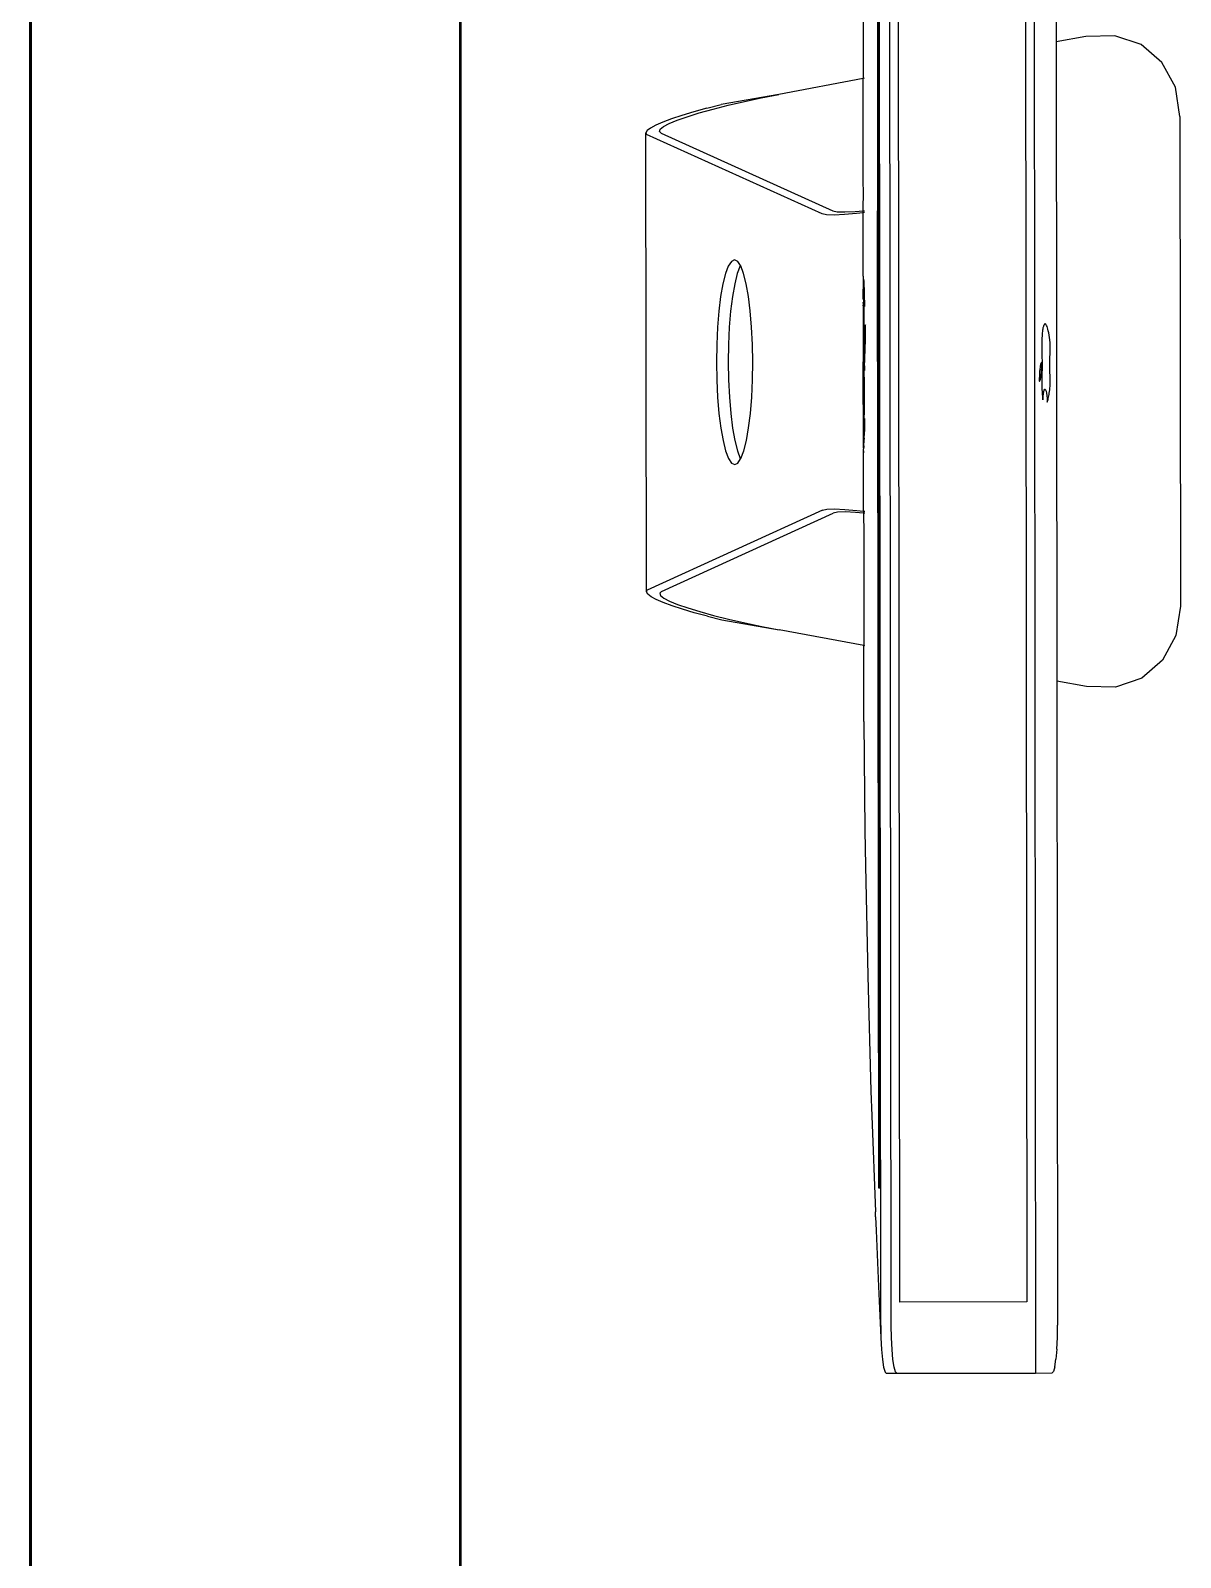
# Model space of a CAD drawing. Header units: millimetres. Extents: x 44692 to 659456, y -26273 to 96111.
# Drawn here: x 148411.5 to 148679.2, y -15592.4 to -15237 of the extents above; entities that cross this region are included whole.
import ezdxf

# ---------------------------------------------------------------- set-up
doc = ezdxf.new("R2010")
doc.units = ezdxf.units.MM
doc.header["$LTSCALE"] = 100
doc.layers.add('Muebles', color=112, linetype='Continuous')
doc.layers.add('Paredes', color=7, linetype='Continuous', lineweight=50)

msp = doc.modelspace()

# ---------------------------------------------------------------- linework, layer by layer
at = {"layer": 'Muebles'}
for p, q in [((148644.964, -15078.58), (148645.436, -15549.564)), ((148609.419, -15538.422), (148608.969, -15089.867)), ((148611.882, -15538.417), (148611.432, -15089.862)), ((148650.157, -15089.784), (148650.307, -15239.667)), ((148613.872, -15532.958), (148613.434, -15096.235)), ((148643.021, -15096.175), (148643.46, -15532.899)), ((148608.533, -15120.282), (148608.654, -15247.532)), ((148608.872, -15247.491), (148608.747, -15120.282)), ((148605.355, -15230.471), (148605.351, -15248.156)), ((148657.147, -15238.376), (148650.307, -15239.667)), ((148663.925, -15238.212), (148657.147, -15238.376)), ((148670.042, -15240.296), (148663.925, -15238.212)), ((148650.307, -15239.667), (148650.456, -15388.456)), ((148674.899, -15244.424), (148670.042, -15240.296)), ((148678.021, -15250.191), (148674.899, -15244.424)), ((148605.351, -15248.156), (148585.666, -15251.873)), ((148605.594, -15248.11), (148605.351, -15248.156)), ((148605.368, -15272.55), (148605.351, -15248.156)), ((148608.872, -15247.491), (148608.654, -15247.532)), ((148608.654, -15247.532), (148608.684, -15278.617)), ((148608.903, -15278.591), (148608.872, -15247.491)), ((148679.101, -15257.034), (148678.021, -15250.191)), ((148585.666, -15251.873), (148572.27, -15254.262)), ((148573.895, -15254.403), (148577.67, -15253.521)), ((148577.67, -15253.521), (148581.62, -15252.671)), ((148581.62, -15252.671), (148585.666, -15251.873)), ((148563.151, -15256.773), (148560.733, -15257.575)), ((148562.017, -15257.904), (148564.374, -15257.07)), ((148565.907, -15255.945), (148563.151, -15256.773)), ((148564.374, -15257.07), (148567.179, -15256.196)), ((148568.962, -15255.104), (148565.907, -15255.945)), ((148567.179, -15256.196), (148570.374, -15255.301)), ((148568.962, -15255.104), (148572.27, -15254.262)), ((148570.374, -15255.301), (148573.895, -15254.403)), ((148679.101, -15257.034), (148679.215, -15370.974)), ((148555.076, -15260.3), (148554.769, -15260.811)), ((148554.769, -15260.811), (148554.924, -15261.236)), ((148554.877, -15367.696), (148554.769, -15260.811)), ((148555.841, -15259.712), (148555.076, -15260.3)), ((148557.051, -15259.055), (148555.841, -15259.712)), ((148558.69, -15258.339), (148557.051, -15259.055)), ((148557.884, -15260.524), (148558.069, -15260.005)), ((148558.279, -15260.933), (148557.884, -15260.524)), ((148558.069, -15260.005), (148558.832, -15259.387)), ((148560.733, -15257.575), (148558.69, -15258.339)), ((148558.832, -15259.387), (148560.157, -15258.681)), ((148560.157, -15258.681), (148562.017, -15257.904)), ((148595.796, -15279.718), (148554.924, -15261.236)), ((148558.279, -15260.933), (148598.27, -15279.016)), ((148605.366, -15278.988), (148605.375, -15274.235)), ((148605.375, -15274.235), (148605.368, -15272.55)), ((148608.684, -15278.617), (148608.903, -15278.591)), ((148608.684, -15278.617), (148608.684, -15278.984)), ((148608.903, -15278.953), (148608.903, -15278.591)), ((148596.792, -15279.906), (148595.796, -15279.718)), ((148598.578, -15279.952), (148596.792, -15279.906)), ((148598.27, -15279.016), (148599.265, -15279.204)), ((148600.979, -15279.852), (148598.578, -15279.952)), ((148599.265, -15279.204), (148601.051, -15279.25)), ((148603.761, -15279.616), (148600.979, -15279.852)), ((148601.051, -15279.25), (148603.453, -15279.15)), ((148603.453, -15279.15), (148605.366, -15278.988)), ((148605.366, -15279.422), (148603.761, -15279.616)), ((148605.361, -15294.193), (148605.366, -15279.422)), ((148605.366, -15278.988), (148605.632, -15278.965)), ((148605.366, -15279.422), (148605.366, -15278.988)), ((148605.633, -15279.389), (148605.366, -15279.422)), ((148608.684, -15278.984), (148608.903, -15278.953)), ((148608.755, -15349.307), (148608.684, -15278.984)), ((148608.974, -15349.336), (148608.903, -15278.953)), ((148573.937, -15291.822), (148573.271, -15293.579)), ((148574.647, -15290.746), (148573.937, -15291.822)), ((148575.38, -15290.382), (148574.647, -15290.746)), ((148576.114, -15290.743), (148575.38, -15290.382)), ((148576.684, -15291.817), (148576.018, -15293.574)), ((148576.755, -15291.709), (148576.114, -15290.743)), ((148576.755, -15291.709), (148576.684, -15291.817)), ((148576.827, -15291.817), (148576.755, -15291.709)), ((148577.496, -15293.571), (148576.827, -15291.817)), ((148572.67, -15295.963), (148572.152, -15298.901)), ((148573.271, -15293.579), (148572.67, -15295.963)), ((148575.417, -15295.957), (148574.899, -15298.896)), ((148576.018, -15293.574), (148575.417, -15295.957)), ((148578.102, -15295.952), (148577.496, -15293.571)), ((148578.626, -15298.888), (148578.102, -15295.952)), ((148605.361, -15294.193), (148605.396, -15296.343)), ((148605.37, -15297.943), (148605.396, -15296.343)), ((148605.396, -15296.343), (148605.439, -15294.925)), ((148605.412, -15294.841), (148605.413, -15294.537)), ((148605.439, -15294.925), (148605.412, -15294.841)), ((148605.439, -15294.925), (148605.463, -15295.374)), ((148605.463, -15295.374), (148605.462, -15295.721)), ((148605.462, -15295.721), (148605.482, -15295.76)), ((148605.488, -15295.883), (148605.477, -15296.33)), ((148605.477, -15296.33), (148605.511, -15296.45)), ((148605.482, -15295.76), (148605.488, -15295.883)), ((148605.49, -15296.991), (148605.511, -15296.45)), ((148605.511, -15296.45), (148605.533, -15297.075)), ((148572.152, -15298.901), (148571.733, -15302.305)), ((148574.899, -15298.896), (148574.48, -15302.299)), ((148579.052, -15302.29), (148578.626, -15298.888)), ((148605.36, -15298.308), (148605.37, -15297.943)), ((148605.363, -15299.28), (148605.36, -15298.308)), ((148605.412, -15298.838), (148605.363, -15299.28)), ((148605.384, -15299.72), (148605.363, -15299.28)), ((148605.384, -15299.98), (148605.366, -15300.308)), ((148605.384, -15299.72), (148605.384, -15299.98)), ((148605.44, -15297.401), (148605.412, -15298.838)), ((148605.49, -15296.991), (148605.44, -15297.401)), ((148605.502, -15297.699), (148605.49, -15296.991)), ((148605.513, -15298.45), (148605.502, -15297.699)), ((148605.522, -15299.241), (148605.513, -15298.45)), ((148605.529, -15300.066), (148605.522, -15299.241)), ((148605.533, -15297.075), (148605.554, -15297.756)), ((148605.554, -15297.756), (148605.575, -15298.49)), ((148605.575, -15298.49), (148605.595, -15299.276)), ((148605.595, -15299.276), (148605.615, -15300.112)), ((148571.733, -15302.305), (148571.426, -15306.07)), ((148574.48, -15302.299), (148574.173, -15306.064)), ((148579.367, -15306.054), (148579.052, -15302.29)), ((148605.373, -15301.303), (148605.361, -15314.152)), ((148605.38, -15300.789), (148605.366, -15300.308)), ((148605.37, -15300.991), (148605.38, -15300.789)), ((148605.377, -15301.235), (148605.37, -15300.991)), ((148605.377, -15301.235), (148605.373, -15301.303)), ((148605.536, -15300.921), (148605.529, -15300.066)), ((148605.541, -15301.801), (148605.536, -15300.921)), ((148605.544, -15302.7), (148605.541, -15301.801)), ((148605.547, -15303.614), (148605.544, -15302.7)), ((148605.615, -15300.112), (148605.63, -15300.85)), ((148605.63, -15300.85), (148605.637, -15300.996)), ((148605.637, -15300.996), (148605.645, -15301.243)), ((148571.426, -15306.07), (148571.239, -15310.082)), ((148574.173, -15306.064), (148573.986, -15310.077)), ((148579.561, -15310.066), (148579.367, -15306.054)), ((148605.54, -15308.117), (148605.547, -15305.465)), ((148605.548, -15304.538), (148605.547, -15303.614)), ((148605.547, -15305.465), (148605.548, -15304.538)), ((148605.685, -15306.584), (148605.641, -15307.214)), ((148605.736, -15306.057), (148605.685, -15306.584)), ((148605.789, -15305.7), (148605.736, -15306.057)), ((148605.843, -15305.518), (148605.789, -15305.7)), ((148605.897, -15305.515), (148605.843, -15305.518)), ((148605.871, -15308.23), (148605.887, -15306.892)), ((148605.887, -15306.892), (148605.897, -15305.515)), ((148647.077, -15307.067), (148647.043, -15307.401)), ((148647.115, -15306.761), (148647.077, -15307.067)), ((148647.157, -15306.486), (148647.115, -15306.761)), ((148647.201, -15306.245), (148647.157, -15306.486)), ((148647.248, -15306.04), (148647.201, -15306.245)), ((148647.297, -15305.872), (148647.248, -15306.04)), ((148647.333, -15305.769), (148647.297, -15305.872)), ((148647.369, -15305.676), (148647.333, -15305.769)), ((148647.406, -15305.593), (148647.369, -15305.676)), ((148647.444, -15305.52), (148647.406, -15305.593)), ((148647.481, -15305.457), (148647.444, -15305.52)), ((148647.519, -15305.404), (148647.481, -15305.457)), ((148647.557, -15305.36), (148647.519, -15305.404)), ((148647.595, -15305.327), (148647.557, -15305.36)), ((148647.634, -15305.304), (148647.595, -15305.327)), ((148647.672, -15305.292), (148647.634, -15305.304)), ((148647.71, -15305.289), (148647.672, -15305.292)), ((148647.749, -15305.297), (148647.71, -15305.289)), ((148647.852, -15305.361), (148647.749, -15305.297)), ((148647.954, -15305.483), (148647.852, -15305.361)), ((148648.056, -15305.663), (148647.954, -15305.483)), ((148648.155, -15305.9), (148648.056, -15305.663)), ((148648.253, -15306.193), (148648.155, -15305.9)), ((148648.348, -15306.541), (148648.253, -15306.193)), ((148648.44, -15306.942), (148648.348, -15306.541)), ((148648.529, -15307.393), (148648.44, -15306.942)), ((148571.239, -15310.082), (148571.179, -15314.22)), ((148573.986, -15310.077), (148573.926, -15314.215)), ((148579.63, -15314.204), (148579.561, -15310.066)), ((148605.513, -15312.588), (148605.53, -15310.2)), ((148605.53, -15310.2), (148605.54, -15308.117)), ((148605.578, -15310.173), (148605.563, -15311.368)), ((148605.596, -15309.081), (148605.578, -15310.173)), ((148605.616, -15308.108), (148605.596, -15309.081)), ((148605.639, -15307.271), (148605.616, -15308.108)), ((148605.641, -15307.214), (148605.639, -15307.271)), ((148605.819, -15310.701), (148605.848, -15309.507)), ((148605.848, -15309.507), (148605.871, -15308.23)), ((148646.922, -15310.145), (148646.921, -15310.459)), ((148646.921, -15310.459), (148646.921, -15310.773)), ((148646.926, -15309.832), (148646.922, -15310.145)), ((148646.933, -15309.394), (148646.926, -15309.832)), ((148646.946, -15308.964), (148646.933, -15309.394)), ((148646.964, -15308.546), (148646.946, -15308.964)), ((148646.986, -15308.144), (148646.964, -15308.546)), ((148647.012, -15307.761), (148646.986, -15308.144)), ((148647.043, -15307.401), (148647.012, -15307.761)), ((148648.614, -15307.894), (148648.529, -15307.393)), ((148648.695, -15308.442), (148648.614, -15307.894)), ((148648.771, -15309.033), (148648.695, -15308.442)), ((148648.842, -15309.667), (148648.771, -15309.033)), ((148648.859, -15309.89), (148648.842, -15309.667)), ((148648.873, -15310.126), (148648.859, -15309.89)), ((148648.884, -15310.373), (148648.873, -15310.126)), ((148648.892, -15310.628), (148648.884, -15310.373)), ((148648.897, -15310.888), (148648.892, -15310.628)), ((148571.179, -15314.22), (148571.247, -15318.358)), ((148573.926, -15314.215), (148573.994, -15318.353)), ((148579.57, -15318.342), (148579.63, -15314.204)), ((148605.401, -15334.111), (148605.361, -15314.152)), ((148605.507, -15314.152), (148605.542, -15313.982)), ((148605.508, -15314.383), (148605.507, -15314.152)), ((148605.508, -15313.93), (148605.511, -15313.031)), ((148605.542, -15313.982), (148605.508, -15313.93)), ((148605.541, -15314.152), (148605.508, -15314.383)), ((148605.511, -15313.031), (148605.55, -15312.644)), ((148605.55, -15312.644), (148605.513, -15312.588)), ((148605.542, -15313.982), (148605.541, -15314.152)), ((148605.563, -15311.368), (148605.55, -15312.644)), ((148605.63, -15313.286), (148605.627, -15314.159)), ((148605.627, -15314.159), (148605.654, -15314.291)), ((148605.637, -15312.422), (148605.63, -15313.286)), ((148605.637, -15312.344), (148605.637, -15312.422)), ((148605.654, -15314.291), (148605.663, -15314.151)), ((148605.663, -15314.151), (148605.701, -15313.603)), ((148605.701, -15313.603), (148605.745, -15312.766)), ((148605.745, -15312.766), (148605.785, -15311.794)), ((148605.785, -15311.794), (148605.819, -15310.701)), ((148646.921, -15310.773), (148646.922, -15311.087)), ((148646.922, -15311.087), (148646.924, -15311.401)), ((148646.924, -15311.401), (148646.929, -15311.713)), ((148646.929, -15311.713), (148646.934, -15312.025)), ((148646.934, -15312.025), (148646.941, -15312.334)), ((148646.941, -15312.334), (148646.95, -15312.641)), ((148646.95, -15312.641), (148646.959, -15312.945)), ((148646.959, -15312.945), (148646.971, -15313.245)), ((148646.971, -15313.245), (148646.991, -15313.732)), ((148646.991, -15313.732), (148646.997, -15313.925)), ((148646.997, -15313.925), (148647.002, -15314.121)), ((148647.002, -15314.121), (148647.006, -15314.319)), ((148648.768, -15314.428), (148648.774, -15314.046)), ((148648.774, -15314.046), (148648.785, -15313.672)), ((148648.785, -15313.672), (148648.801, -15313.31)), ((148648.801, -15313.31), (148648.821, -15312.963)), ((148648.821, -15312.963), (148648.861, -15312.411)), ((148648.861, -15312.411), (148648.875, -15312.175)), ((148648.875, -15312.175), (148648.885, -15311.928)), ((148648.885, -15311.928), (148648.893, -15311.673)), ((148648.893, -15311.673), (148648.897, -15311.413)), ((148648.899, -15311.15), (148648.897, -15310.888)), ((148648.897, -15311.413), (148648.899, -15311.15)), ((148605.508, -15314.383), (148605.512, -15315.286)), ((148605.541, -15315.359), (148605.512, -15315.286)), ((148605.514, -15315.734), (148605.541, -15315.359)), ((148605.517, -15316.178), (148605.514, -15315.734)), ((148605.517, -15316.178), (148605.543, -15319.084)), ((148605.541, -15315.359), (148605.568, -15315.356)), ((148605.568, -15315.356), (148605.595, -15315.174)), ((148605.595, -15315.174), (148605.632, -15315.031)), ((148605.62, -15314.817), (148605.639, -15314.45)), ((148605.632, -15315.031), (148605.62, -15314.817)), ((148605.632, -15315.031), (148605.64, -15315.895)), ((148605.639, -15314.45), (148605.654, -15314.291)), ((148605.64, -15315.895), (148605.643, -15316.118)), ((148646.358, -15317.438), (148646.338, -15318.029)), ((148646.387, -15316.874), (148646.358, -15317.438)), ((148646.424, -15316.346), (148646.387, -15316.874)), ((148646.47, -15315.863), (148646.424, -15316.346)), ((148646.522, -15315.433), (148646.47, -15315.863)), ((148646.58, -15315.063), (148646.522, -15315.433)), ((148646.644, -15314.759), (148646.58, -15315.063)), ((148646.712, -15314.526), (148646.644, -15314.759)), ((148646.676, -15317.861), (148646.735, -15317.491)), ((148646.783, -15314.369), (148646.712, -15314.526)), ((148646.735, -15317.491), (148646.787, -15317.061)), ((148646.856, -15314.288), (148646.783, -15314.369)), ((148646.787, -15317.061), (148646.832, -15316.578)), ((148646.832, -15316.578), (148646.869, -15316.05)), ((148646.929, -15314.287), (148646.856, -15314.288)), ((148646.869, -15316.05), (148646.898, -15315.486)), ((148646.898, -15315.486), (148646.918, -15314.895)), ((148646.918, -15314.895), (148646.929, -15314.287)), ((148646.934, -15317.72), (148646.93, -15317.954)), ((148646.937, -15317.487), (148646.934, -15317.72)), ((148646.942, -15317.255), (148646.937, -15317.487)), ((148646.947, -15317.024), (148646.942, -15317.255)), ((148646.953, -15316.794), (148646.947, -15317.024)), ((148646.96, -15316.566), (148646.953, -15316.794)), ((148646.968, -15316.34), (148646.96, -15316.566)), ((148646.976, -15316.116), (148646.968, -15316.34)), ((148646.986, -15315.894), (148646.976, -15316.116)), ((148646.993, -15315.704), (148646.986, -15315.894)), ((148646.999, -15315.511), (148646.993, -15315.704)), ((148647.004, -15315.315), (148646.999, -15315.511)), ((148647.007, -15315.117), (148647.004, -15315.315)), ((148647.006, -15314.319), (148647.008, -15314.518)), ((148647.009, -15314.918), (148647.007, -15315.117)), ((148647.008, -15314.518), (148647.009, -15314.718)), ((148647.009, -15314.718), (148647.009, -15314.918)), ((148648.766, -15314.813), (148648.768, -15314.428)), ((148648.769, -15315.199), (148648.766, -15314.813)), ((148648.776, -15315.581), (148648.769, -15315.199)), ((148648.788, -15315.955), (148648.776, -15315.581)), ((148648.804, -15316.317), (148648.788, -15315.955)), ((148648.825, -15316.664), (148648.804, -15316.317)), ((148648.865, -15317.202), (148648.825, -15316.664)), ((148648.878, -15317.425), (148648.865, -15317.202)), ((148648.889, -15317.658), (148648.878, -15317.425)), ((148648.896, -15317.898), (148648.889, -15317.658)), ((148571.247, -15318.358), (148571.442, -15322.37)), ((148573.994, -15318.353), (148574.189, -15322.365)), ((148579.383, -15322.354), (148579.57, -15318.342)), ((148605.543, -15319.084), (148605.552, -15320.479)), ((148605.552, -15320.479), (148605.563, -15322.6)), ((148646.338, -15318.029), (148646.327, -15318.637)), ((148646.327, -15318.637), (148646.401, -15318.636)), ((148646.401, -15318.636), (148646.474, -15318.555)), ((148646.474, -15318.555), (148646.545, -15318.398)), ((148646.545, -15318.398), (148646.612, -15318.165)), ((148646.612, -15318.165), (148646.676, -15317.861)), ((148646.927, -15318.423), (148646.926, -15318.659)), ((148646.926, -15318.659), (148646.927, -15319.068)), ((148646.928, -15318.188), (148646.927, -15318.423)), ((148646.927, -15319.068), (148646.932, -15319.476)), ((148646.93, -15317.954), (148646.928, -15318.188)), ((148646.932, -15319.476), (148646.941, -15319.88)), ((148646.941, -15319.88), (148646.953, -15320.277)), ((148646.953, -15320.277), (148646.969, -15320.666)), ((148646.969, -15320.666), (148646.988, -15321.044)), ((148646.988, -15321.044), (148647.011, -15321.408)), ((148647.305, -15321.586), (148647.393, -15321.081)), ((148647.393, -15321.081), (148647.491, -15320.724)), ((148647.491, -15320.724), (148647.596, -15320.526)), ((148647.596, -15320.526), (148647.703, -15320.496)), ((148647.703, -15320.496), (148647.809, -15320.634)), ((148647.809, -15320.634), (148647.91, -15320.935)), ((148647.91, -15320.935), (148648.003, -15321.389)), ((148648.668, -15321.39), (148648.717, -15321.02)), ((148648.717, -15321.02), (148648.765, -15320.63)), ((148648.765, -15320.63), (148648.81, -15320.219)), ((148648.81, -15320.219), (148648.852, -15319.79)), ((148648.852, -15319.79), (148648.867, -15319.579)), ((148648.867, -15319.579), (148648.88, -15319.356)), ((148648.88, -15319.356), (148648.89, -15319.123)), ((148648.89, -15319.123), (148648.897, -15318.883)), ((148648.901, -15318.143), (148648.896, -15317.898)), ((148648.897, -15318.883), (148648.902, -15318.638)), ((148648.903, -15318.391), (148648.901, -15318.143)), ((148648.902, -15318.638), (148648.903, -15318.391)), ((148571.442, -15322.37), (148571.757, -15326.134)), ((148574.189, -15322.365), (148574.504, -15326.129)), ((148579.075, -15326.119), (148579.383, -15322.354)), ((148605.563, -15322.6), (148605.568, -15324.733)), ((148605.568, -15324.733), (148605.569, -15326.433)), ((148647.011, -15321.408), (148647.037, -15321.758)), ((148647.037, -15321.758), (148647.066, -15322.09)), ((148647.066, -15322.09), (148647.098, -15322.403)), ((148647.098, -15322.403), (148647.133, -15322.694)), ((148647.133, -15322.694), (148647.17, -15322.964)), ((148647.17, -15322.964), (148647.229, -15322.221)), ((148647.229, -15322.221), (148647.305, -15321.586)), ((148648.003, -15321.389), (148648.085, -15321.98)), ((148648.085, -15321.98), (148648.152, -15322.687)), ((148648.152, -15322.687), (148648.202, -15323.485)), ((148648.202, -15323.485), (148648.265, -15323.313)), ((148648.265, -15323.313), (148648.327, -15323.115)), ((148648.327, -15323.115), (148648.388, -15322.89)), ((148648.388, -15322.89), (148648.448, -15322.639)), ((148648.448, -15322.639), (148648.506, -15322.362)), ((148648.506, -15322.362), (148648.562, -15322.062)), ((148648.562, -15322.062), (148648.616, -15321.737)), ((148648.616, -15321.737), (148648.668, -15321.39)), ((148571.757, -15326.134), (148572.183, -15329.536)), ((148574.504, -15326.129), (148574.93, -15329.53)), ((148578.656, -15329.523), (148579.075, -15326.119)), ((148605.557, -15329.261), (148605.563, -15328.351)), ((148605.563, -15328.351), (148605.567, -15327.405)), ((148605.567, -15327.405), (148605.569, -15326.433)), ((148605.657, -15327.689), (148605.64, -15328.58)), ((148605.672, -15327.323), (148605.657, -15327.689)), ((148572.183, -15329.536), (148572.707, -15332.472)), ((148574.93, -15329.53), (148575.454, -15332.466)), ((148578.139, -15332.461), (148578.656, -15329.523)), ((148605.55, -15331.976), (148605.514, -15332.391)), ((148605.527, -15331.699), (148605.539, -15330.942)), ((148605.581, -15330.953), (148605.527, -15331.699)), ((148605.527, -15331.699), (148605.55, -15331.976)), ((148605.539, -15330.942), (148605.549, -15330.127)), ((148605.557, -15329.261), (148605.549, -15330.127)), ((148605.612, -15329.819), (148605.581, -15330.953)), ((148605.64, -15328.58), (148605.612, -15329.819)), ((148572.707, -15332.472), (148573.312, -15334.853)), ((148573.312, -15334.853), (148573.982, -15336.607)), ((148575.454, -15332.466), (148576.059, -15334.848)), ((148576.059, -15334.848), (148576.729, -15336.602)), ((148576.872, -15336.602), (148577.538, -15334.845)), ((148577.538, -15334.845), (148578.139, -15332.461)), ((148605.401, -15334.111), (148605.443, -15334.334)), ((148605.404, -15334.871), (148605.403, -15334.9)), ((148605.403, -15334.9), (148605.403, -15335.016)), ((148605.423, -15335.032), (148605.403, -15334.9)), ((148605.403, -15335.016), (148605.422, -15335.198)), ((148605.404, -15334.871), (148605.424, -15334.844)), ((148605.422, -15335.198), (148605.406, -15335.279)), ((148605.421, -15335.341), (148605.406, -15335.279)), ((148605.409, -15335.556), (148605.42, -15335.461)), ((148605.418, -15335.633), (148605.409, -15335.556)), ((148605.42, -15335.461), (148605.421, -15335.341)), ((148605.422, -15335.198), (148605.423, -15335.032)), ((148605.424, -15334.844), (148605.425, -15334.788)), ((148605.425, -15334.788), (148605.435, -15334.634)), ((148605.435, -15334.634), (148605.448, -15334.402)), ((148605.466, -15334.022), (148605.443, -15334.334)), ((148605.443, -15334.334), (148605.448, -15334.402)), ((148605.477, -15333.729), (148605.466, -15334.022)), ((148605.48, -15333.67), (148605.477, -15333.729)), ((148605.48, -15333.67), (148605.483, -15333.558)), ((148605.483, -15333.558), (148605.499, -15333.012)), ((148605.516, -15332.883), (148605.499, -15333.012)), ((148605.514, -15332.391), (148605.516, -15332.883)), ((148573.982, -15336.607), (148574.694, -15337.681)), ((148574.694, -15337.681), (148575.428, -15338.041)), ((148575.428, -15338.041), (148576.161, -15337.678)), ((148576.161, -15337.678), (148576.8, -15336.71)), ((148576.729, -15336.602), (148576.8, -15336.71)), ((148576.8, -15336.71), (148576.872, -15336.602)), ((148605.416, -15335.713), (148605.417, -15335.685)), ((148605.435, -15348.882), (148605.416, -15335.713)), ((148605.417, -15335.685), (148605.418, -15335.633)), ((148595.865, -15348.624), (148555.031, -15367.27)), ((148558.386, -15367.559), (148598.34, -15349.316)), ((148595.865, -15348.624), (148596.861, -15348.432)), ((148596.861, -15348.432), (148598.647, -15348.379)), ((148599.335, -15349.124), (148598.34, -15349.316)), ((148598.647, -15348.379), (148601.048, -15348.469)), ((148601.121, -15349.071), (148599.335, -15349.124)), ((148601.048, -15348.469), (148603.831, -15348.694)), ((148603.523, -15349.161), (148601.121, -15349.071)), ((148605.436, -15349.316), (148603.523, -15349.161)), ((148603.831, -15348.694), (148605.435, -15348.882)), ((148605.435, -15348.882), (148605.702, -15348.913)), ((148605.435, -15348.882), (148605.436, -15349.316)), ((148605.703, -15349.338), (148605.436, -15349.316)), ((148605.436, -15349.316), (148605.455, -15354.069)), ((148608.755, -15349.307), (148608.974, -15349.336)), ((148608.755, -15349.307), (148608.755, -15349.673)), ((148608.974, -15349.699), (148608.755, -15349.673)), ((148608.755, -15349.673), (148608.788, -15380.758)), ((148608.974, -15349.699), (148608.974, -15349.336)), ((148609.006, -15380.799), (148608.974, -15349.699)), ((148605.455, -15354.069), (148605.452, -15355.753)), ((148605.452, -15355.753), (148605.482, -15380.148)), ((148554.877, -15367.696), (148555.031, -15367.27)), ((148555.184, -15368.205), (148554.877, -15367.696)), ((148555.95, -15368.79), (148555.184, -15368.205)), ((148557.162, -15369.442), (148555.95, -15368.79)), ((148558.802, -15370.151), (148557.162, -15369.442)), ((148558.386, -15367.559), (148557.991, -15367.97)), ((148557.991, -15367.97), (148558.178, -15368.488)), ((148558.178, -15368.488), (148558.942, -15369.104)), ((148560.847, -15370.908), (148558.802, -15370.151)), ((148558.942, -15369.104), (148560.269, -15369.804)), ((148560.269, -15369.804), (148562.13, -15370.574)), ((148563.266, -15371.7), (148560.847, -15370.908)), ((148562.13, -15370.574), (148564.488, -15371.398)), ((148679.215, -15370.974), (148678.149, -15377.821)), ((148566.024, -15372.517), (148563.266, -15371.7)), ((148564.488, -15371.398), (148567.295, -15372.261)), ((148569.08, -15373.345), (148566.024, -15372.517)), ((148567.295, -15372.261), (148570.492, -15373.143)), ((148569.08, -15373.345), (148572.39, -15374.174)), ((148570.492, -15373.143), (148574.015, -15374.027)), ((148572.39, -15374.174), (148585.791, -15376.51)), ((148574.015, -15374.027), (148577.792, -15374.894)), ((148577.792, -15374.894), (148581.744, -15375.728)), ((148581.744, -15375.728), (148585.791, -15376.51)), ((148605.482, -15380.148), (148585.791, -15376.51)), ((148678.149, -15377.821), (148675.039, -15383.601)), ((148605.727, -15380.193), (148605.482, -15380.148)), ((148605.522, -15397.833), (148605.482, -15380.148)), ((148609.006, -15380.799), (148608.788, -15380.758)), ((148608.788, -15380.758), (148608.92, -15506.355)), ((148609.135, -15506.354), (148609.006, -15380.799)), ((148675.039, -15383.601), (148670.19, -15387.748)), ((148657.299, -15389.72), (148650.456, -15388.456)), ((148650.456, -15388.456), (148650.607, -15538.339)), ((148670.19, -15387.748), (148664.077, -15389.857)), ((148664.077, -15389.857), (148657.299, -15389.72)), ((148605.522, -15397.833), (148605.755, -15423.176)), ((148605.755, -15423.176), (148605.882, -15431.444)), ((148605.882, -15431.444), (148606.387, -15457.049)), ((148606.387, -15457.049), (148607.153, -15483.902)), ((148607.153, -15483.902), (148607.339, -15489.64)), ((148607.339, -15489.64), (148608.18, -15511.996)), ((148609.135, -15506.354), (148608.92, -15506.355)), ((148608.92, -15506.355), (148609.135, -15506.462)), ((148609.135, -15506.462), (148609.135, -15506.354)), ((148608.232, -15513.173), (148608.18, -15511.996)), ((148608.232, -15513.173), (148608.347, -15516.296)), ((148608.347, -15516.296), (148608.943, -15529.371)), ((148608.943, -15529.371), (148609.467, -15541.324)), ((148643.46, -15532.899), (148613.872, -15532.958)), ((148609.419, -15538.422), (148609.467, -15541.324)), ((148609.467, -15541.324), (148609.604, -15544.028)), ((148611.93, -15541.319), (148611.882, -15538.417)), ((148612.067, -15544.024), (148611.93, -15541.319)), ((148650.433, -15543.947), (148650.564, -15541.242)), ((148650.564, -15541.242), (148650.607, -15538.339)), ((148609.604, -15544.028), (148609.818, -15546.351)), ((148612.281, -15546.346), (148612.067, -15544.024)), ((148650.433, -15543.947), (148650.223, -15546.269)), ((148609.818, -15546.351), (148610.097, -15548.132)), ((148610.097, -15548.132), (148610.42, -15549.252)), ((148612.56, -15548.127), (148612.281, -15546.346)), ((148612.884, -15549.247), (148612.56, -15548.127)), ((148649.948, -15548.052), (148649.627, -15549.173)), ((148649.948, -15548.052), (148650.223, -15546.269)), ((148610.42, -15549.252), (148610.767, -15549.633)), ((148613.23, -15549.628), (148610.767, -15549.633)), ((148613.23, -15549.628), (148612.884, -15549.247)), ((148645.436, -15549.564), (148613.23, -15549.628)), ((148649.281, -15549.556), (148645.436, -15549.564)), ((148649.627, -15549.173), (148649.281, -15549.556))]:
    msp.add_line(p, q, dxfattribs=at)
at = {"layer": 'Paredes'}
for p, q in [((148411.465, -14317.233), (148411.465, -16117.233)), ((148411.465, -16117.233), (148411.465, -14417.233)), ((148511.465, -14417.233), (148511.465, -16017.233))]:
    msp.add_line(p, q, dxfattribs=at)

doc.saveas('drawing.dxf')
